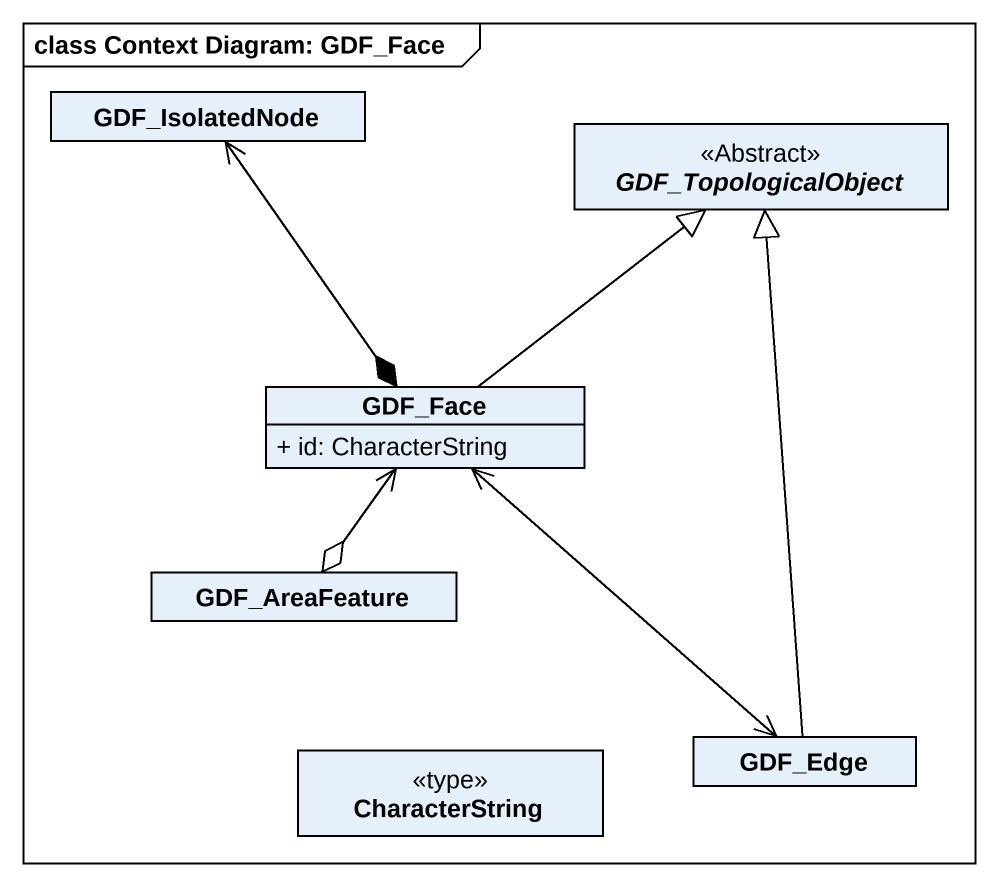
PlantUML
@startuml
mainframe class Context Diagram: GDF_Face
hide circle
hide empty members
skinparam classAttributeIconSize 0
class GDF_IsolatedNode
abstract class GDF_TopologicalObject <<Abstract>>
class GDF_Face {
  + id: CharacterString
}
class GDF_AreaFeature
class CharacterString <<type>>
class GDF_Edge
GDF_Face *-up-> GDF_IsolatedNode
GDF_Face -up-|> GDF_TopologicalObject
GDF_Face <--> GDF_Edge
GDF_AreaFeature o-up-> GDF_Face
GDF_Edge -up-|> GDF_TopologicalObject
@enduml
